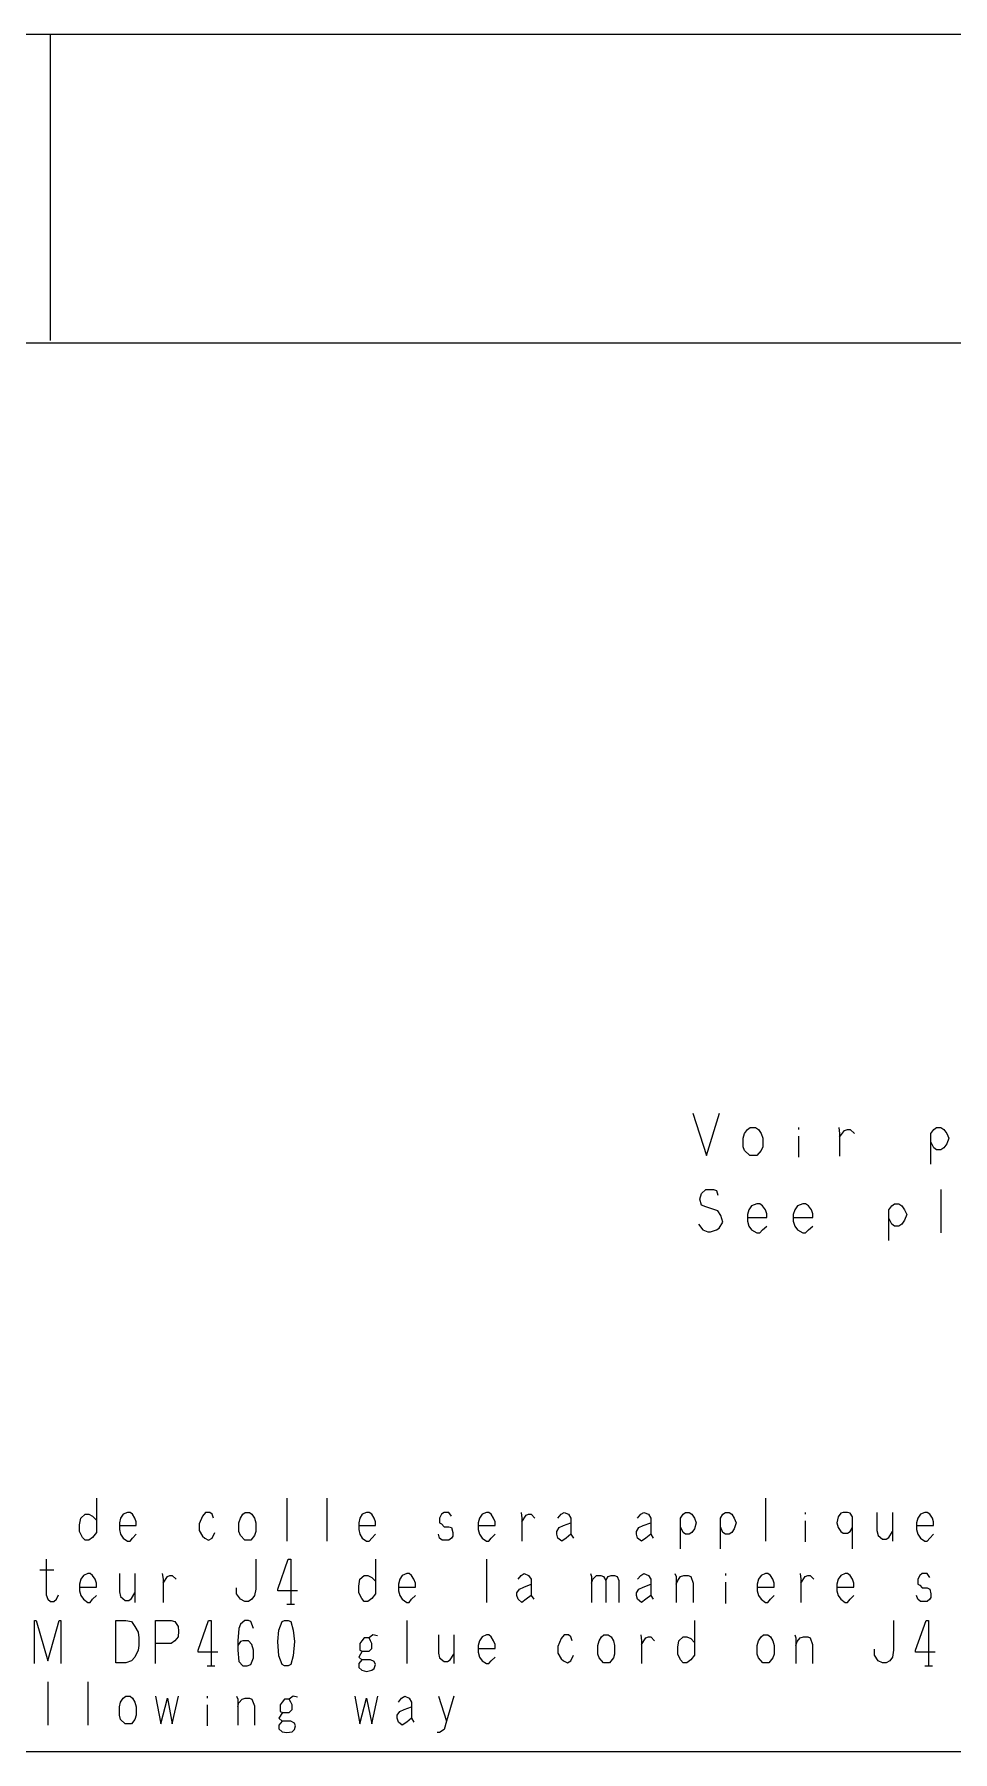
# Model space of a CAD drawing. Extents: x -228 to 961, y -124 to 716.
# Drawn here: x 364.9 to 449.6, y 557.3 to 715.8 of the extents above; entities that cross this region are included whole.
import ezdxf

# ---------------------------------------------------------------- set-up
doc = ezdxf.new("R2010")
doc.units = 0
doc.layers.add('1', color=1, linetype='CONTINUOUS')

msp = doc.modelspace()

# ---------------------------------------------------------------- linework, layer by layer
at = {"layer": '1'}
for p, q in [((960.5, 715.8), (-227.75, 715.8)), ((366.37, 715.8), (366.37, 687.53)), ((934.1, 687.29), (-201.33, 687.29)), ((425.68, 616.22), (426.95, 612.32)), ((426.95, 612.32), (428.13, 616.22)), ((430.33, 613.92), (430.45, 614.35)), ((430.33, 613.12), (430.33, 613.92)), ((430.45, 614.35), (430.73, 614.72)), ((430.73, 614.72), (430.98, 614.9)), ((430.98, 614.9), (431.45, 614.9)), ((431.45, 614.9), (431.73, 614.72)), ((431.73, 614.72), (431.98, 614.35)), ((431.98, 614.35), (432.13, 613.92)), ((432.13, 613.92), (432.13, 613.12)), ((435.43, 614.9), (435.43, 614.72)), ((435.43, 614.1), (435.43, 612.15)), ((439.15, 614.9), (439.2, 614.35)), ((439.2, 614), (439.68, 614.62)), ((439.2, 614.35), (439.2, 612.25)), ((439.68, 614.62), (439.95, 614.72)), ((439.95, 614.72), (440.2, 614.72)), ((440.2, 614.72), (440.6, 614.35)), ((447.63, 614.35), (447.9, 614.72)), ((447.63, 611.52), (447.63, 614.35)), ((447.9, 613.02), (447.63, 613.57)), ((447.9, 614.72), (448.15, 614.9)), ((448.15, 614.9), (448.55, 614.9)), ((448.55, 614.9), (448.83, 614.72)), ((448.83, 614.72), (449.1, 614.35)), ((449.1, 614.35), (449.3, 613.92)), ((449.3, 613.92), (449.1, 613.4)), ((430.45, 612.77), (430.33, 613.12)), ((430.93, 612.32), (430.45, 612.77)), ((431.58, 612.32), (430.93, 612.32)), ((431.98, 612.77), (431.58, 612.32)), ((432.13, 613.12), (431.98, 612.77)), ((448.15, 612.85), (447.9, 613.02)), ((448.55, 612.85), (448.15, 612.85)), ((448.83, 613.02), (448.55, 612.85)), ((449.1, 613.4), (448.83, 613.02)), ((426.32, 608.27), (426.47, 608.82)), ((426.47, 608.82), (426.87, 609.17)), ((426.87, 609.17), (427.6, 609.17)), ((427.6, 609.17), (427.85, 609.07)), ((427.85, 609.07), (428, 608.64)), ((448.55, 609.17), (448.55, 605.19)), ((426.47, 607.74), (426.32, 608.27)), ((426.87, 607.57), (426.47, 607.74)), ((428, 607.22), (426.87, 607.57)), ((428.25, 606.77), (428, 607.22)), ((430.85, 607.29), (430.72, 606.87)), ((431.1, 607.67), (430.85, 607.29)), ((431.57, 607.84), (431.1, 607.67)), ((431.85, 607.84), (431.57, 607.84)), ((432.1, 607.67), (431.85, 607.84)), ((432.37, 607.29), (432.1, 607.67)), ((432.5, 606.94), (432.37, 607.29)), ((435.1, 607.29), (434.95, 606.87)), ((435.35, 607.67), (435.1, 607.29)), ((435.82, 607.84), (435.35, 607.67)), ((436.07, 607.84), (435.82, 607.84)), ((436.35, 607.67), (436.07, 607.84)), ((436.62, 607.29), (436.35, 607.67)), ((436.75, 606.94), (436.62, 607.29)), ((443.77, 607.29), (444.05, 607.67)), ((443.77, 604.47), (443.77, 607.29)), ((444.05, 607.67), (444.3, 607.84)), ((444.3, 607.84), (444.7, 607.84)), ((444.7, 607.84), (444.97, 607.67)), ((444.97, 607.67), (445.22, 607.29)), ((445.22, 607.29), (445.42, 606.87)), ((426.2, 605.97), (426.6, 605.44)), ((427.85, 605.44), (428.12, 605.62)), ((428.12, 605.62), (428.45, 606.17)), ((428.45, 606.17), (428.25, 606.77)), ((430.72, 606.87), (430.72, 606.24)), ((430.72, 606.59), (432.5, 606.59)), ((430.72, 606.24), (430.85, 605.79)), ((430.85, 605.79), (431.1, 605.44)), ((432.1, 605.44), (432.5, 605.79)), ((432.5, 606.59), (432.5, 606.94)), ((434.95, 606.87), (434.95, 606.24)), ((434.95, 606.59), (436.75, 606.59)), ((434.95, 606.24), (435.1, 605.79)), ((435.1, 605.79), (435.35, 605.44)), ((436.35, 605.44), (436.75, 605.79)), ((436.75, 606.59), (436.75, 606.94)), ((444.05, 605.97), (443.77, 606.52)), ((444.3, 605.79), (444.05, 605.97)), ((444.7, 605.79), (444.3, 605.79)), ((444.97, 605.97), (444.7, 605.79)), ((445.22, 606.34), (444.97, 605.97)), ((445.42, 606.87), (445.22, 606.34)), ((426.6, 605.44), (427.07, 605.27)), ((427.07, 605.27), (427.32, 605.27)), ((427.32, 605.27), (427.85, 605.44)), ((431.1, 605.44), (431.57, 605.19)), ((431.57, 605.19), (431.85, 605.19)), ((431.85, 605.19), (432.1, 605.44)), ((435.35, 605.44), (435.82, 605.19)), ((435.82, 605.19), (436.07, 605.19)), ((436.07, 605.19), (436.35, 605.44)), ((370.65, 580.7), (370.65, 577.52)), ((388.23, 580.7), (388.23, 576.72)), ((391.9, 580.7), (391.9, 576.72)), ((432.38, 580.7), (432.38, 576.72)), ((369.1, 578.22), (369.2, 578.85)), ((369.2, 578.85), (369.6, 579.2)), ((369.6, 579.2), (369.95, 579.2)), ((369.95, 579.2), (370.3, 579.02)), ((370.3, 579.02), (370.65, 578.67)), ((372.88, 578.85), (372.78, 578.4)), ((373.13, 579.2), (372.88, 578.85)), ((373.53, 579.37), (373.13, 579.2)), ((373.75, 579.37), (373.53, 579.37)), ((373.98, 579.2), (373.75, 579.37)), ((374.2, 578.85), (373.98, 579.2)), ((374.33, 578.5), (374.2, 578.85)), ((380.43, 579.02), (380.13, 578.32)), ((380.7, 579.37), (380.43, 579.02)), ((381.1, 579.37), (380.7, 579.37)), ((381.33, 579.2), (381.1, 579.37)), ((381.45, 578.85), (381.33, 579.2)), ((383.8, 578.4), (383.93, 578.85)), ((383.93, 578.85), (384.15, 579.2)), ((384.15, 579.2), (384.38, 579.37)), ((384.38, 579.37), (384.78, 579.37)), ((384.78, 579.37), (385, 579.2)), ((385, 579.2), (385.25, 578.85)), ((385.25, 578.85), (385.35, 578.4)), ((394.95, 578.85), (394.85, 578.4)), ((395.18, 579.2), (394.95, 578.85)), ((395.58, 579.37), (395.18, 579.2)), ((395.83, 579.37), (395.58, 579.37)), ((396.05, 579.2), (395.83, 579.37)), ((396.28, 578.85), (396.05, 579.2)), ((396.4, 578.5), (396.28, 578.85)), ((402.48, 579.2), (402.3, 578.85)), ((402.3, 578.85), (402.3, 578.4)), ((402.73, 579.37), (402.48, 579.2)), ((403.18, 579.37), (402.73, 579.37)), ((403.4, 579.02), (403.18, 579.37)), ((406, 578.85), (405.88, 578.4)), ((406.23, 579.2), (406, 578.85)), ((406.63, 579.37), (406.23, 579.2)), ((406.85, 579.37), (406.63, 579.37)), ((407.08, 579.2), (406.85, 579.37)), ((407.3, 578.85), (407.08, 579.2)), ((407.43, 578.5), (407.3, 578.85)), ((409.85, 579.37), (409.9, 578.85)), ((409.9, 578.5), (410.3, 579.12)), ((409.9, 578.85), (409.9, 576.72)), ((410.3, 579.12), (410.53, 579.2)), ((410.53, 579.2), (410.75, 579.2)), ((410.75, 579.2), (411.1, 578.85)), ((413.23, 578.85), (413.53, 579.2)), ((413.53, 579.2), (413.8, 579.37)), ((413.8, 579.37), (414.2, 579.2)), ((414.2, 579.2), (414.43, 578.85)), ((414.43, 578.85), (414.43, 578.4)), ((420.58, 578.85), (420.88, 579.2)), ((420.88, 579.2), (421.15, 579.37)), ((421.15, 579.37), (421.58, 579.2)), ((421.58, 579.2), (421.8, 578.85)), ((421.8, 578.85), (421.8, 578.4)), ((424.55, 578.85), (424.78, 579.2)), ((424.55, 576.02), (424.55, 578.85)), ((424.78, 579.2), (425, 579.37)), ((425, 579.37), (425.35, 579.37)), ((425.35, 579.37), (425.58, 579.2)), ((425.58, 579.2), (425.83, 578.85)), ((425.83, 578.85), (426, 578.4)), ((428.23, 578.85), (428.45, 579.2)), ((428.23, 576.02), (428.23, 578.85)), ((428.45, 579.2), (428.7, 579.37)), ((428.7, 579.37), (429.03, 579.37)), ((429.03, 579.37), (429.28, 579.2)), ((429.28, 579.2), (429.5, 578.85)), ((429.5, 578.85), (429.68, 578.4)), ((436.05, 579.37), (436.05, 579.2)), ((436.05, 578.6), (436.05, 576.65)), ((439.1, 578.95), (438.98, 578.4)), ((439.33, 579.3), (439.1, 578.95)), ((439.55, 579.37), (439.33, 579.3)), ((439.95, 579.37), (439.55, 579.37)), ((440.18, 579.3), (439.95, 579.37)), ((440.4, 578.95), (440.18, 579.3)), ((440.4, 576.02), (440.4, 578.95)), ((442.65, 579.37), (442.65, 577.7)), ((444.1, 579.37), (444.1, 576.72)), ((446.45, 578.85), (446.33, 578.4)), ((446.68, 579.2), (446.45, 578.85)), ((447.08, 579.37), (446.68, 579.2)), ((447.3, 579.37), (447.08, 579.37)), ((447.55, 579.2), (447.3, 579.37)), ((447.78, 578.85), (447.55, 579.2)), ((447.88, 578.5), (447.78, 578.85)), ((369.1, 577.62), (369.1, 578.22)), ((369.38, 577.07), (369.1, 577.62)), ((369.6, 576.82), (369.38, 577.07)), ((370.3, 577.07), (369.95, 576.82)), ((370.65, 577.52), (370.3, 577.07)), ((372.78, 578.4), (372.78, 577.8)), ((372.78, 578.15), (374.33, 578.15)), ((372.78, 577.8), (372.88, 577.35)), ((372.88, 577.35), (373.13, 577)), ((373.13, 577), (373.53, 576.72)), ((373.75, 576.72), (373.98, 577)), ((373.98, 577), (374.33, 577.35)), ((374.33, 578.15), (374.33, 578.5)), ((380.13, 578.32), (380.13, 577.7)), ((380.13, 577.7), (380.43, 577.17)), ((380.43, 577.17), (380.65, 577)), ((380.65, 577), (381, 576.82)), ((381, 576.82), (381.33, 577)), ((381.33, 577), (381.58, 577.52)), ((383.8, 577.62), (383.8, 578.4)), ((383.93, 577.25), (383.8, 577.62)), ((384.33, 576.82), (383.93, 577.25)), ((385.25, 577.25), (384.9, 576.82)), ((385.35, 577.62), (385.25, 577.25)), ((385.35, 578.4), (385.35, 577.62)), ((394.85, 578.4), (394.85, 577.8)), ((394.85, 578.15), (396.4, 578.15)), ((394.85, 577.8), (394.95, 577.35)), ((394.95, 577.35), (395.18, 577)), ((395.18, 577), (395.58, 576.72)), ((395.83, 576.72), (396.05, 577)), ((396.05, 577), (396.4, 577.35)), ((396.4, 578.15), (396.4, 578.5)), ((402.3, 577), (402.2, 577.35)), ((402.3, 578.4), (402.48, 578.32)), ((402.55, 576.82), (402.3, 577)), ((402.48, 578.32), (402.73, 578.05)), ((402.73, 578.05), (403.18, 578.05)), ((403.18, 578.05), (403.4, 577.97)), ((403.4, 577), (403.18, 576.82)), ((403.4, 577.97), (403.53, 577.52)), ((403.53, 577.17), (403.4, 577)), ((403.53, 577.52), (403.53, 577.17)), ((405.88, 578.4), (405.88, 577.8)), ((405.88, 578.15), (407.43, 578.15)), ((405.88, 577.8), (406, 577.35)), ((406, 577.35), (406.23, 577)), ((406.23, 577), (406.63, 576.72)), ((406.85, 576.72), (407.08, 577)), ((407.08, 577), (407.43, 577.35)), ((407.43, 578.15), (407.43, 578.5)), ((413.13, 577.62), (413.35, 577.97)), ((413.13, 577.35), (413.13, 577.62)), ((413.23, 577), (413.13, 577.35)), ((413.58, 576.72), (413.23, 577)), ((413.35, 577.97), (413.75, 578.15)), ((413.98, 577), (413.58, 576.72)), ((413.75, 578.15), (414.43, 578.4)), ((414.43, 577.35), (413.98, 577)), ((414.43, 578.4), (414.43, 577.35)), ((414.43, 577.35), (414.68, 577)), ((420.48, 577.62), (420.7, 577.97)), ((420.48, 577.35), (420.48, 577.62)), ((420.58, 577), (420.48, 577.35)), ((420.93, 576.72), (420.58, 577)), ((420.7, 577.97), (421.1, 578.15)), ((421.33, 577), (420.93, 576.72)), ((421.1, 578.15), (421.8, 578.4)), ((421.8, 577.35), (421.33, 577)), ((421.8, 578.4), (421.8, 577.35)), ((421.8, 577.35), (422.03, 577)), ((424.78, 577.52), (424.55, 578.05)), ((425, 577.35), (424.78, 577.52)), ((425.35, 577.35), (425, 577.35)), ((425.58, 577.52), (425.35, 577.35)), ((425.83, 577.87), (425.58, 577.52)), ((426, 578.4), (425.83, 577.87)), ((428.45, 577.52), (428.23, 578.05)), ((428.7, 577.35), (428.45, 577.52)), ((429.03, 577.35), (428.7, 577.35)), ((429.28, 577.52), (429.03, 577.35)), ((429.5, 577.87), (429.28, 577.52)), ((429.68, 578.4), (429.5, 577.87)), ((438.98, 578.4), (439.1, 577.97)), ((439.1, 577.97), (439.33, 577.62)), ((439.33, 577.62), (439.55, 577.45)), ((439.55, 577.45), (439.95, 577.45)), ((439.95, 577.45), (440.18, 577.62)), ((440.18, 577.62), (440.4, 577.97)), ((442.65, 577.7), (442.78, 577.25)), ((442.78, 577.25), (443.18, 576.9)), ((443.53, 576.9), (443.75, 577.07)), ((443.75, 577.07), (444.1, 577.62)), ((446.33, 578.4), (446.33, 577.8)), ((446.33, 578.15), (447.88, 578.15)), ((446.33, 577.8), (446.45, 577.35)), ((446.45, 577.35), (446.68, 577)), ((446.68, 577), (447.08, 576.72)), ((447.3, 576.72), (447.55, 577)), ((447.55, 577), (447.88, 577.35)), ((447.88, 578.15), (447.88, 578.5)), ((369.95, 576.82), (369.6, 576.82)), ((373.53, 576.72), (373.75, 576.72)), ((384.9, 576.82), (384.33, 576.82)), ((395.58, 576.72), (395.83, 576.72)), ((403.18, 576.82), (402.55, 576.82)), ((406.63, 576.72), (406.85, 576.72)), ((443.18, 576.9), (443.53, 576.9)), ((447.08, 576.72), (447.3, 576.72)), ((365.43, 574.07), (366.73, 574.07)), ((366, 575.05), (366, 571.77)), ((385.35, 575.05), (385.35, 572.3)), ((387.38, 572.3), (388.35, 575.05)), ((388.35, 575.05), (388.58, 575.05)), ((388.58, 575.05), (388.58, 570.9)), ((396.4, 575.05), (396.4, 571.87)), ((406.63, 575.05), (406.63, 571.07)), ((369.2, 573.2), (369.1, 572.75)), ((369.1, 572.75), (369.1, 572.12)), ((369.1, 572.47), (370.65, 572.47)), ((369.45, 573.55), (369.2, 573.2)), ((369.85, 573.72), (369.45, 573.55)), ((370.08, 573.72), (369.85, 573.72)), ((370.3, 573.55), (370.08, 573.72)), ((370.53, 573.2), (370.3, 573.55)), ((370.65, 572.85), (370.53, 573.2)), ((370.65, 572.47), (370.65, 572.85)), ((372.78, 573.72), (372.78, 572.05)), ((374.2, 573.72), (374.2, 571.07)), ((376.73, 573.72), (376.8, 573.2)), ((376.8, 572.85), (377.2, 573.45)), ((376.8, 573.2), (376.8, 571.07)), ((377.2, 573.45), (377.43, 573.55)), ((377.43, 573.55), (377.65, 573.55)), ((377.65, 573.55), (378, 573.2)), ((383.58, 571.87), (383.58, 572.4)), ((385.35, 572.3), (385.25, 571.7)), ((387.38, 572.12), (387.38, 572.3)), ((394.85, 572.57), (394.95, 573.2)), ((394.85, 571.95), (394.85, 572.57)), ((394.95, 573.2), (395.35, 573.55)), ((395.35, 573.55), (395.7, 573.55)), ((395.7, 573.55), (396.05, 573.37)), ((396.05, 573.37), (396.4, 573.02)), ((398.63, 573.2), (398.53, 572.75)), ((398.53, 572.75), (398.53, 572.12)), ((398.53, 572.47), (400.08, 572.47)), ((398.85, 573.55), (398.63, 573.2)), ((399.28, 573.72), (398.85, 573.55)), ((399.5, 573.72), (399.28, 573.72)), ((399.73, 573.55), (399.5, 573.72)), ((399.95, 573.2), (399.73, 573.55)), ((400.08, 572.85), (399.95, 573.2)), ((400.08, 572.47), (400.08, 572.85)), ((409.43, 571.95), (409.68, 572.3)), ((409.55, 573.2), (409.85, 573.55)), ((409.68, 572.3), (410.08, 572.47)), ((409.85, 573.55), (410.13, 573.72)), ((410.08, 572.47), (410.75, 572.75)), ((410.13, 573.72), (410.53, 573.55)), ((410.53, 573.55), (410.75, 573.2)), ((410.75, 573.2), (410.75, 572.75)), ((410.75, 572.75), (410.75, 571.7)), ((416.23, 573.72), (416.33, 573.45)), ((416.33, 573.45), (416.33, 571.07)), ((416.33, 572.85), (416.45, 573.2)), ((416.45, 573.2), (416.8, 573.55)), ((416.8, 573.55), (417.2, 573.55)), ((417.2, 573.55), (417.43, 573.45)), ((417.43, 573.45), (417.65, 573.1)), ((417.65, 573.1), (417.88, 573.45)), ((417.65, 573.1), (417.65, 571.07)), ((417.88, 573.45), (418.13, 573.55)), ((418.13, 573.55), (418.45, 573.55)), ((418.45, 573.55), (418.7, 573.45)), ((418.7, 573.45), (418.85, 573.1)), ((418.85, 573.1), (418.85, 571.07)), ((420.48, 571.95), (420.7, 572.3)), ((420.58, 573.2), (420.88, 573.55)), ((420.7, 572.3), (421.1, 572.47)), ((420.88, 573.55), (421.15, 573.72)), ((421.1, 572.47), (421.8, 572.75)), ((421.15, 573.72), (421.58, 573.55)), ((421.58, 573.55), (421.8, 573.2)), ((421.8, 573.2), (421.8, 572.75)), ((421.8, 572.75), (421.8, 571.7)), ((424.03, 573.72), (424.15, 573.45)), ((424.15, 573.45), (424.15, 571.07)), ((424.15, 572.75), (424.28, 573.1)), ((424.28, 573.1), (424.55, 573.45)), ((424.55, 573.45), (424.85, 573.55)), ((424.85, 573.55), (425.25, 573.55)), ((425.25, 573.55), (425.48, 573.45)), ((425.48, 573.45), (425.7, 572.85)), ((425.7, 572.85), (425.7, 571.07)), ((428.7, 573.72), (428.7, 573.55)), ((428.7, 572.92), (428.7, 570.97)), ((431.73, 573.2), (431.63, 572.75)), ((431.63, 572.75), (431.63, 572.12)), ((431.63, 572.47), (433.18, 572.47)), ((431.98, 573.55), (431.73, 573.2)), ((432.38, 573.72), (431.98, 573.55)), ((432.6, 573.72), (432.38, 573.72)), ((432.83, 573.55), (432.6, 573.72)), ((433.05, 573.2), (432.83, 573.55)), ((433.18, 572.85), (433.05, 573.2)), ((433.18, 572.47), (433.18, 572.85)), ((435.58, 573.72), (435.65, 573.2)), ((435.65, 572.85), (436.05, 573.45)), ((435.65, 573.2), (435.65, 571.07)), ((436.05, 573.45), (436.28, 573.55)), ((436.28, 573.55), (436.5, 573.55)), ((436.5, 573.55), (436.85, 573.2)), ((439.1, 573.2), (438.98, 572.75)), ((438.98, 572.75), (438.98, 572.12)), ((438.98, 572.47), (440.53, 572.47)), ((439.33, 573.55), (439.1, 573.2)), ((439.73, 573.72), (439.33, 573.55)), ((439.95, 573.72), (439.73, 573.72)), ((440.18, 573.55), (439.95, 573.72)), ((440.4, 573.2), (440.18, 573.55)), ((440.53, 572.85), (440.4, 573.2)), ((440.53, 572.47), (440.53, 572.85)), ((446.63, 573.55), (446.45, 573.2)), ((446.45, 573.2), (446.45, 572.75)), ((446.45, 572.75), (446.63, 572.67)), ((446.85, 573.72), (446.63, 573.55)), ((446.63, 572.67), (446.85, 572.4)), ((447.3, 573.72), (446.85, 573.72)), ((446.85, 572.4), (447.3, 572.4)), ((447.55, 573.37), (447.3, 573.72)), ((447.3, 572.4), (447.55, 572.3)), ((447.55, 572.3), (447.65, 571.87)), ((366, 571.77), (366.18, 571.35)), ((366.18, 571.35), (366.4, 571.15)), ((366.4, 571.15), (366.73, 571.15)), ((366.73, 571.15), (366.98, 571.35)), ((366.98, 571.35), (367.15, 571.77)), ((369.1, 572.12), (369.2, 571.7)), ((369.2, 571.7), (369.45, 571.35)), ((369.45, 571.35), (369.85, 571.07)), ((369.85, 571.07), (370.08, 571.07)), ((370.08, 571.07), (370.3, 571.35)), ((370.3, 571.35), (370.65, 571.7)), ((372.78, 572.05), (372.88, 571.6)), ((372.88, 571.6), (373.3, 571.25)), ((373.3, 571.25), (373.63, 571.25)), ((373.63, 571.25), (373.88, 571.42)), ((373.88, 571.42), (374.2, 571.95)), ((383.93, 571.35), (383.58, 571.87)), ((384.33, 571.15), (383.93, 571.35)), ((384.68, 571.15), (384.33, 571.15)), ((385, 571.35), (384.68, 571.15)), ((385.25, 571.7), (385, 571.35)), ((389.2, 572.12), (387.38, 572.12)), ((388.23, 570.9), (388.93, 570.9)), ((395.13, 571.42), (394.85, 571.95)), ((395.35, 571.15), (395.13, 571.42)), ((395.7, 571.15), (395.35, 571.15)), ((396.05, 571.42), (395.7, 571.15)), ((396.4, 571.87), (396.05, 571.42)), ((398.53, 572.12), (398.63, 571.7)), ((398.63, 571.7), (398.85, 571.35)), ((398.85, 571.35), (399.28, 571.07)), ((399.28, 571.07), (399.5, 571.07)), ((399.5, 571.07), (399.73, 571.35)), ((399.73, 571.35), (400.08, 571.7)), ((409.43, 571.7), (409.43, 571.95)), ((409.55, 571.35), (409.43, 571.7)), ((409.9, 571.07), (409.55, 571.35)), ((410.3, 571.35), (409.9, 571.07)), ((410.75, 571.7), (410.3, 571.35)), ((410.75, 571.7), (411, 571.35)), ((420.48, 571.7), (420.48, 571.95)), ((420.58, 571.35), (420.48, 571.7)), ((420.93, 571.07), (420.58, 571.35)), ((421.33, 571.35), (420.93, 571.07)), ((421.8, 571.7), (421.33, 571.35)), ((421.8, 571.7), (422.03, 571.35)), ((431.63, 572.12), (431.73, 571.7)), ((431.73, 571.7), (431.98, 571.35)), ((431.98, 571.35), (432.38, 571.07)), ((432.38, 571.07), (432.6, 571.07)), ((432.6, 571.07), (432.83, 571.35)), ((432.83, 571.35), (433.18, 571.7)), ((438.98, 572.12), (439.1, 571.7)), ((439.1, 571.7), (439.33, 571.35)), ((439.33, 571.35), (439.73, 571.07)), ((439.73, 571.07), (439.95, 571.07)), ((439.95, 571.07), (440.18, 571.35)), ((440.18, 571.35), (440.53, 571.7)), ((446.45, 571.35), (446.33, 571.7)), ((446.68, 571.15), (446.45, 571.35)), ((447.3, 571.15), (446.68, 571.15)), ((447.55, 571.35), (447.3, 571.15)), ((447.65, 571.52), (447.55, 571.35)), ((447.65, 571.87), (447.65, 571.52)), ((364.95, 565.42), (364.95, 569.4)), ((364.95, 569.4), (365.08, 569.4)), ((365.08, 569.4), (366.18, 565.67)), ((366.18, 565.67), (367.2, 569.4)), ((367.2, 569.4), (367.38, 569.4)), ((367.38, 569.4), (367.38, 565.42)), ((372.43, 565.5), (372.43, 569.4)), ((372.43, 569.4), (373.35, 569.4)), ((373.35, 569.4), (373.88, 569.3)), ((373.88, 569.3), (374.2, 568.85)), ((376.1, 565.42), (376.1, 569.4)), ((376.1, 569.4), (377.55, 569.4)), ((377.55, 569.4), (377.88, 569.3)), ((377.88, 569.3), (378.18, 568.85)), ((380.03, 566.65), (381, 569.4)), ((381, 569.4), (381.23, 569.4)), ((381.23, 569.4), (381.23, 565.22)), ((384.33, 569.4), (383.93, 569.05)), ((384.68, 569.4), (384.33, 569.4)), ((384.9, 569.3), (384.68, 569.4)), ((385.13, 568.67), (384.9, 569.3)), ((387.48, 568.5), (387.78, 569.3)), ((387.78, 569.3), (388, 569.4)), ((388, 569.4), (388.35, 569.4)), ((388.35, 569.4), (388.58, 569.3)), ((388.58, 569.3), (388.8, 568.5)), ((399.28, 569.4), (399.28, 565.42)), ((425.83, 569.4), (425.83, 566.2)), ((444.2, 569.4), (444.2, 566.65)), ((446.23, 566.65), (447.2, 569.4)), ((447.2, 569.4), (447.43, 569.4)), ((447.43, 569.4), (447.43, 565.22)), ((374.2, 568.85), (374.5, 568.32)), ((374.5, 568.32), (374.55, 567.8)), ((374.55, 567.8), (374.55, 567.1)), ((377.88, 567.52), (377.55, 567.27)), ((378.18, 567.9), (377.88, 567.52)), ((378.18, 568.85), (378.23, 568.42)), ((378.23, 568.42), (378.18, 567.9)), ((383.8, 568.67), (383.7, 567.52)), ((383.7, 567.52), (383.7, 566.65)), ((383.93, 569.05), (383.8, 568.67)), ((384.15, 567.52), (383.93, 567.45)), ((384.68, 567.52), (384.15, 567.52)), ((385, 567.17), (384.68, 567.52)), ((387.38, 567.45), (387.48, 568.5)), ((388.8, 568.5), (388.93, 567.45)), ((395.13, 567.52), (394.95, 567.27)), ((395.35, 567.8), (395.13, 567.52)), ((395.83, 567.8), (395.35, 567.8)), ((396.15, 568.07), (395.83, 567.8)), ((395.93, 567.52), (395.83, 567.8)), ((396.05, 567.27), (395.93, 567.52)), ((396.58, 567.97), (396.15, 568.07)), ((402.2, 568.07), (402.2, 566.37)), ((403.63, 568.07), (403.63, 565.42)), ((406, 567.52), (405.88, 567.1)), ((406.23, 567.9), (406, 567.52)), ((406.63, 568.07), (406.23, 567.9)), ((406.85, 568.07), (406.63, 568.07)), ((407.08, 567.9), (406.85, 568.07)), ((407.3, 567.52), (407.08, 567.9)), ((407.43, 567.17), (407.3, 567.52)), ((413.53, 567.72), (413.23, 567)), ((413.8, 568.07), (413.53, 567.72)), ((414.2, 568.07), (413.8, 568.07)), ((414.43, 567.9), (414.2, 568.07)), ((414.55, 567.52), (414.43, 567.9)), ((416.9, 567.1), (417.03, 567.52)), ((417.03, 567.52), (417.25, 567.9)), ((417.25, 567.9), (417.48, 568.07)), ((417.48, 568.07), (417.88, 568.07)), ((417.88, 568.07), (418.13, 567.9)), ((418.13, 567.9), (418.35, 567.52)), ((418.35, 567.52), (418.45, 567.1)), ((420.88, 568.07), (420.93, 567.52)), ((420.93, 567.17), (421.33, 567.8)), ((420.93, 567.52), (420.93, 565.42)), ((421.33, 567.8), (421.58, 567.9)), ((421.58, 567.9), (421.8, 567.9)), ((421.8, 567.9), (422.13, 567.52)), ((424.28, 566.92), (424.38, 567.52)), ((424.38, 567.52), (424.78, 567.9)), ((424.78, 567.9), (425.13, 567.9)), ((425.13, 567.9), (425.48, 567.72)), ((425.48, 567.72), (425.83, 567.35)), ((431.63, 567.1), (431.73, 567.52)), ((431.73, 567.52), (431.98, 567.9)), ((431.98, 567.9), (432.2, 568.07)), ((432.2, 568.07), (432.6, 568.07)), ((432.6, 568.07), (432.83, 567.9)), ((432.83, 567.9), (433.05, 567.52)), ((433.05, 567.52), (433.18, 567.1)), ((435.08, 568.07), (435.18, 567.8)), ((435.18, 567.8), (435.18, 565.42)), ((435.3, 567.45), (435.58, 567.8)), ((435.58, 567.8), (435.88, 567.9)), ((435.88, 567.9), (436.28, 567.9)), ((436.28, 567.9), (436.5, 567.8)), ((436.5, 567.8), (436.73, 567.17)), ((374.2, 566.02), (373.88, 565.67)), ((374.5, 566.65), (374.2, 566.02)), ((374.55, 567.1), (374.5, 566.65)), ((377.55, 567.27), (376.1, 567.27)), ((380.03, 566.47), (380.03, 566.65)), ((381.85, 566.47), (380.03, 566.47)), ((383.93, 567.45), (383.7, 567.1)), ((383.7, 566.65), (383.8, 565.6)), ((384.9, 565.32), (385.13, 565.95)), ((385.13, 566.65), (385, 567.17)), ((385.13, 565.95), (385.13, 566.65)), ((387.48, 566.12), (387.38, 567.45)), ((387.78, 565.32), (387.48, 566.12)), ((388.8, 566.12), (388.58, 565.32)), ((388.93, 567.45), (388.8, 566.12)), ((395.18, 566.57), (394.85, 566.02)), ((394.85, 566.02), (395.13, 565.77)), ((394.95, 567.27), (394.95, 566.65)), ((394.95, 566.65), (395.18, 566.57)), ((395.18, 566.57), (395.83, 566.57)), ((395.83, 566.57), (396.05, 566.82)), ((396.05, 566.82), (396.05, 567.27)), ((402.2, 566.37), (402.3, 565.95)), ((402.3, 565.95), (402.73, 565.6)), ((403.3, 565.77), (403.63, 566.3)), ((405.88, 567.1), (405.88, 566.47)), ((405.88, 566.82), (407.43, 566.82)), ((405.88, 566.47), (406, 566.02)), ((406, 566.02), (406.23, 565.67)), ((407.08, 565.67), (407.43, 566.02)), ((407.43, 566.82), (407.43, 567.17)), ((413.23, 567), (413.23, 566.37)), ((413.23, 566.37), (413.53, 565.85)), ((414.43, 565.67), (414.68, 566.2)), ((416.9, 566.3), (416.9, 567.1)), ((417.03, 565.95), (416.9, 566.3)), ((417.43, 565.5), (417.03, 565.95)), ((418.35, 565.95), (418, 565.5)), ((418.45, 566.3), (418.35, 565.95)), ((418.45, 567.1), (418.45, 566.3)), ((424.28, 566.3), (424.28, 566.92)), ((424.55, 565.77), (424.28, 566.3)), ((425.83, 566.2), (425.48, 565.77)), ((431.63, 566.3), (431.63, 567.1)), ((431.73, 565.95), (431.63, 566.3)), ((432.13, 565.5), (431.73, 565.95)), ((433.05, 565.95), (432.7, 565.5)), ((433.18, 566.3), (433.05, 565.95)), ((433.18, 567.1), (433.18, 566.3)), ((435.18, 567.1), (435.3, 567.45)), ((436.73, 567.17), (436.73, 565.42)), ((442.43, 566.2), (442.43, 566.75)), ((442.78, 565.67), (442.43, 566.2)), ((444.1, 566.02), (443.85, 565.67)), ((444.2, 566.65), (444.1, 566.02)), ((446.23, 566.47), (446.23, 566.65)), ((448.05, 566.47), (446.23, 566.47)), ((373.35, 565.5), (372.43, 565.5)), ((373.88, 565.67), (373.35, 565.5)), ((380.88, 565.22), (381.58, 565.22)), ((383.8, 565.6), (384.15, 565.22)), ((384.15, 565.22), (384.55, 565.22)), ((384.55, 565.22), (384.9, 565.32)), ((388, 565.22), (387.78, 565.32)), ((388.35, 565.22), (388, 565.22)), ((388.58, 565.32), (388.35, 565.22)), ((395.13, 565.77), (394.85, 565.42)), ((394.85, 565.42), (394.85, 565.05)), ((394.85, 565.05), (395.13, 564.8)), ((395.93, 565.77), (395.13, 565.77)), ((395.13, 564.8), (395.58, 564.7)), ((395.58, 564.7), (396.05, 564.8)), ((396.28, 565.6), (395.93, 565.77)), ((396.05, 564.8), (396.28, 564.97)), ((396.4, 565.32), (396.28, 565.6)), ((396.28, 564.97), (396.4, 565.32)), ((402.73, 565.6), (403.05, 565.6)), ((403.05, 565.6), (403.3, 565.77)), ((406.23, 565.67), (406.63, 565.42)), ((406.63, 565.42), (406.85, 565.42)), ((406.85, 565.42), (407.08, 565.67)), ((413.53, 565.85), (413.75, 565.67)), ((413.75, 565.67), (414.1, 565.5)), ((414.1, 565.5), (414.43, 565.67)), ((418, 565.5), (417.43, 565.5)), ((424.78, 565.5), (424.55, 565.77)), ((425.13, 565.5), (424.78, 565.5)), ((425.48, 565.77), (425.13, 565.5)), ((432.7, 565.5), (432.13, 565.5)), ((443.18, 565.5), (442.78, 565.67)), ((443.53, 565.5), (443.18, 565.5)), ((443.85, 565.67), (443.53, 565.5)), ((447.08, 565.22), (447.78, 565.22)), ((366.18, 563.72), (366.18, 559.75)), ((369.85, 563.72), (369.85, 559.75)), ((372.78, 561.42), (372.88, 561.87)), ((372.78, 560.65), (372.78, 561.42)), ((372.88, 561.87), (373.13, 562.22)), ((373.13, 562.22), (373.35, 562.4)), ((373.35, 562.4), (373.75, 562.4)), ((373.75, 562.4), (373.98, 562.22)), ((373.98, 562.22), (374.2, 561.87)), ((374.2, 561.87), (374.33, 561.42)), ((374.33, 561.42), (374.33, 560.65)), ((376.1, 562.4), (376.58, 559.85)), ((376.58, 559.85), (377.2, 562.22)), ((377.2, 562.22), (377.65, 559.85)), ((377.65, 559.85), (378.23, 562.4)), ((380.88, 562.4), (380.88, 562.22)), ((380.88, 561.6), (380.88, 559.67)), ((383.58, 562.4), (383.7, 562.15)), ((383.7, 562.15), (383.7, 559.75)), ((383.7, 561.42), (383.8, 561.8)), ((383.8, 561.8), (384.1, 562.15)), ((384.1, 562.15), (384.38, 562.22)), ((384.38, 562.22), (384.78, 562.22)), ((384.78, 562.22), (385, 562.15)), ((385, 562.15), (385.25, 561.52)), ((385.25, 561.52), (385.25, 559.75)), ((387.78, 561.87), (387.6, 561.6)), ((387.6, 561.6), (387.6, 561)), ((388, 562.15), (387.78, 561.87)), ((388.45, 562.15), (388, 562.15)), ((388.8, 562.4), (388.45, 562.15)), ((388.58, 561.87), (388.45, 562.15)), ((388.45, 560.9), (388.7, 561.17)), ((388.7, 561.6), (388.58, 561.87)), ((388.7, 561.17), (388.7, 561.6)), ((389.2, 562.32), (388.8, 562.4)), ((394.5, 562.4), (394.95, 559.85)), ((394.95, 559.85), (395.58, 562.22)), ((395.58, 562.22), (396.05, 559.85)), ((396.05, 559.85), (396.63, 562.4)), ((398.53, 561.87), (398.8, 562.22)), ((398.63, 561), (399.03, 561.17)), ((398.8, 562.22), (399.1, 562.4)), ((399.03, 561.17), (399.73, 561.42)), ((399.1, 562.4), (399.5, 562.22)), ((399.5, 562.22), (399.73, 561.87)), ((399.73, 561.87), (399.73, 561.42)), ((399.73, 561.42), (399.73, 560.37)), ((402.2, 562.4), (402.95, 560.1)), ((403.63, 562.4), (402.95, 560.1)), ((372.88, 560.27), (372.78, 560.65)), ((373.3, 559.85), (372.88, 560.27)), ((373.88, 559.85), (373.3, 559.85)), ((374.2, 560.27), (373.88, 559.85)), ((374.33, 560.65), (374.2, 560.27)), ((387.83, 560.9), (387.48, 560.37)), ((387.48, 560.37), (387.78, 560.1)), ((387.78, 560.1), (387.48, 559.75)), ((387.48, 559.75), (387.48, 559.4)), ((387.6, 561), (387.83, 560.9)), ((388.58, 560.1), (387.78, 560.1)), ((387.83, 560.9), (388.45, 560.9)), ((388.93, 559.92), (388.58, 560.1)), ((389.03, 559.67), (388.93, 559.92)), ((388.93, 559.32), (389.03, 559.67)), ((398.4, 560.65), (398.63, 561)), ((398.4, 560.37), (398.4, 560.65)), ((398.53, 560.02), (398.4, 560.37)), ((398.85, 559.75), (398.53, 560.02)), ((399.28, 560.02), (398.85, 559.75)), ((399.73, 560.37), (399.28, 560.02)), ((399.73, 560.37), (399.95, 560.02)), ((402.95, 560.1), (402.73, 559.32)), ((387.48, 559.4), (387.78, 559.12)), ((387.78, 559.12), (388.23, 559.05)), ((388.23, 559.05), (388.7, 559.12)), ((388.7, 559.12), (388.93, 559.32)), ((402.3, 559.05), (402.08, 559.05)), ((402.73, 559.32), (402.3, 559.05)), ((314.4, 557.29), (492.25, 557.29))]:
    msp.add_line(p, q, dxfattribs=at)

doc.saveas('drawing.dxf')
